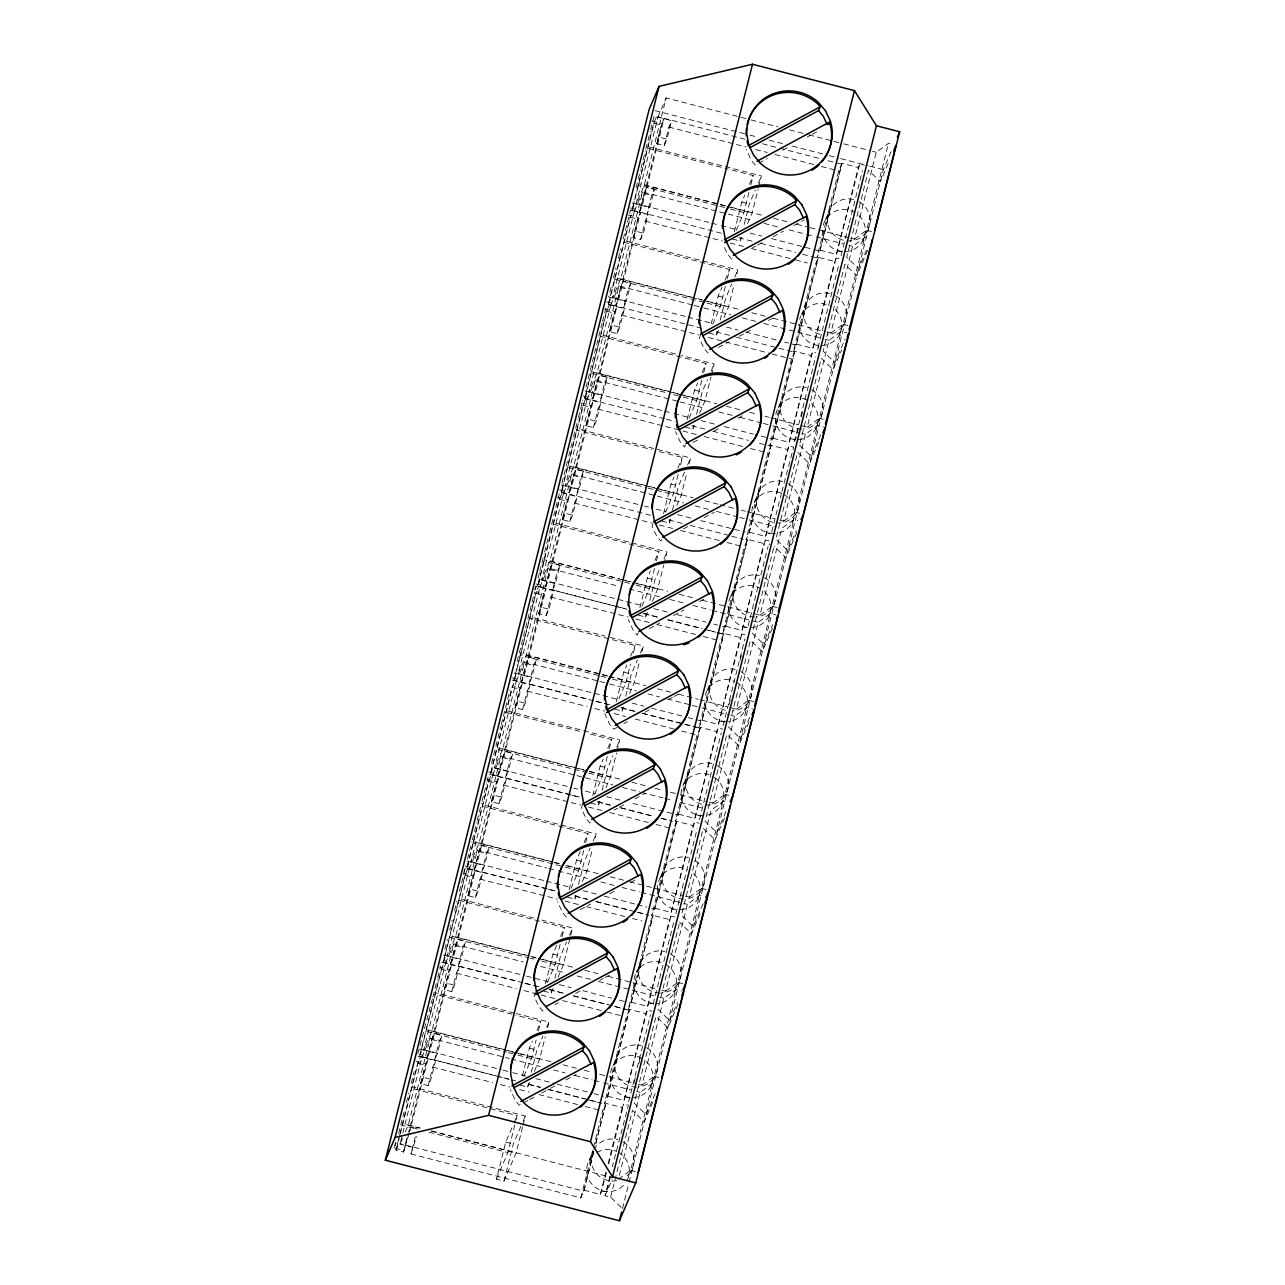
<?xml version="1.0" encoding="UTF-8"?>
<svg xmlns="http://www.w3.org/2000/svg" width="1285" height="1285" viewBox="0 0 1285 1285"><rect width="100%" height="100%" fill="white"/><g stroke="black" fill="none" stroke-linecap="round" stroke-linejoin="round"><path stroke-width="0.75" stroke-dasharray="5 3.75" d="M407.361 1137.546L404.116 1150.509L394.142 1147.939L395.603 1142.14M398.655 1133.434L403.988 1112.2M406.413 1102.546L408.839 1092.892M411.264 1083.239L414.172 1071.658M417.753 1053.925L432.435 998.895M432.916 996.951L437.286 979.588M437.767 977.66L440.675 966.079M444.899 949.278L447.325 939.624M449.75 929.971L452.159 920.317M454.585 910.68L457.01 901.026M459.436 891.372L465.25 868.21L482.774 872.74L478.132 891.244L475.386 897.605L467.836 895.661L472.478 877.141L475.225 870.78L453.412 957.646L450.666 964.007L443.116 962.063L464.929 875.197L467.676 868.837M467.531 859.135L471.9 841.755M472.382 839.828L476.735 822.464M477.233 820.521L481.586 803.157M482.068 801.23L486.437 783.85M486.919 781.923L488.862 774.196L506.386 778.726L501.728 797.246L498.998 803.607L491.432 801.647L496.09 783.143L498.821 776.783L477.008 863.648L474.277 870.009L466.728 868.05L488.541 781.184L491.272 774.823M491.625 763.194L500.829 726.523M501.311 724.595L510.033 689.852M517.164 661.47L534.608 591.983M535.106 590.04L536.07 586.185L553.594 590.714L548.936 609.218L546.205 615.579L538.656 613.636L543.298 595.132L546.045 588.771L524.232 675.621L521.485 681.982L513.936 680.038L535.749 593.172L538.479 586.811M539.314 573.255L537.869 579.037L555.377 583.567L560.035 565.063L552.486 563.119L549.739 569.48L545.097 587.984L537.532 586.024L559.344 499.174L562.091 492.798M539.796 571.327L544.165 553.947M544.647 552.02L549.016 534.64M549.498 532.713L559.682 492.171L577.19 496.717L572.548 515.221L569.801 521.582L562.252 519.622L566.91 501.118L569.64 494.757L547.828 581.623L545.097 587.984M561.947 483.112L568.259 458.006M568.741 456.079L573.094 438.715M573.592 436.772L577.945 419.408M578.427 417.48L582.796 400.101M586.04 387.171L602.039 323.467M602.52 321.539L605.91 308.031M611.098 287.374L608.672 297.028L626.197 301.557L630.839 283.037L623.289 281.094L620.559 287.454L615.9 305.958L618.647 299.598L640.46 212.732L637.713 219.093L633.071 237.613L640.621 239.556L643.367 233.195L648.009 214.691L630.485 210.162L623.225 239.106M613.523 277.721L615.949 268.067M618.374 258.413L620.8 248.76M636.155 187.578L640.524 170.198M641.006 168.271L645.375 150.891M645.857 148.964L650.21 131.6M650.708 129.656L654.097 116.148L671.621 120.678L666.963 139.198L664.233 145.558L656.683 143.599L661.325 125.095L664.056 118.734L642.259 205.6L639.512 211.961L644.154 193.441L646.901 187.08L654.451 189.04L649.808 207.544L647.062 213.904L651.704 195.4L654.451 189.04M409.449 1132.711L403.458 1152.019L395.908 1150.075L417.721 1063.209L420.452 1056.848M441.654 962.208L459.163 966.738L454.521 985.258L451.774 991.618L444.224 989.659L448.883 971.155L451.613 964.794L429.8 1051.66L427.07 1058.021L419.52 1056.061L441.317 969.195L444.064 962.834M512.458 680.199L529.982 684.728L525.34 703.232L522.593 709.593L515.044 707.633L519.686 689.129L522.433 682.769L500.62 769.635L497.873 775.995L490.324 774.036L512.137 687.186L514.883 680.825M650.579 515.269L561.143 492.026L582.956 405.161L585.703 398.8M664.538 418.765L584.755 398.013L606.568 311.147L609.299 304.786M701.658 328.253L608.351 304.015L630.164 217.149L632.911 210.788M721.399 233.244L631.963 210.001L653.776 123.135L656.507 116.774M396.567 1148.549L399.908 1135.201M400.39 1133.29L418.364 1061.699M467.371 866.54L473.603 841.739L552.277 862.09M490.982 772.526L512.795 685.66L520.345 687.62L498.532 774.486L488.557 771.899M514.594 678.528L536.391 591.662L543.957 593.606L522.144 680.472L512.169 677.902M538.19 584.514L560.003 497.648M561.802 490.501L583.615 403.651M585.398 396.503L607.211 309.637M609.01 302.489L630.823 215.623M632.605 208.491L654.418 121.625M441.976 967.685L420.163 1054.551L427.712 1056.495L449.525 969.645L439.566 967.059M465.588 873.671L443.775 960.538L451.324 962.497L473.137 875.631L463.162 873.061M473.571 841.804L489.183 779.674M563.665 492.781L541.676 580.033L549.948 560.838L571.761 473.988L683.636 502.917M587.261 398.784L565.288 486.019L573.56 466.84L595.357 379.974L678.303 401.418M610.873 304.77L588.899 392.021L597.156 372.827L618.968 285.961L692.262 304.93M634.469 210.772L612.495 298.008L620.767 278.829L642.58 191.963L752.528 220.394M405.369 1131.732L408.309 1124.889L430.122 1038.023L509.213 1058.471M522.899 982.8L445.638 962.818L423.664 1050.07L431.921 1030.875L453.733 944.009L523.172 961.967M546.51 888.802L469.234 868.821L447.26 956.056L455.533 936.877L477.329 850.011L546.784 867.969M570.106 794.789L492.846 774.807L470.872 862.058L479.128 842.864L500.941 755.998L612.816 784.942M593.718 700.791L516.441 680.809L494.468 768.044L502.74 748.85L524.553 662L597.846 680.954M613.459 605.781L540.053 586.795L518.08 674.031L526.336 654.852L548.149 567.986L617.587 585.944M745.011 139.246L658.081 116.758L636.107 204.01L644.363 184.815L666.176 97.949L749.123 119.409M403.458 1152.019L408.1 1133.515M418.043 1056.222L435.567 1060.751L430.909 1079.255L428.178 1085.616L420.629 1083.673L425.271 1065.169L428.017 1058.792L409.915 1130.848M427.07 1058.021L431.712 1039.517L434.459 1033.14L442.008 1035.1L437.35 1053.604L434.619 1059.964L515.671 1080.926M450.666 964.007L455.324 945.503L458.054 939.142L465.604 941.086L460.962 959.606L458.215 965.967L518.048 981.435M474.277 870.009L478.92 851.489L481.666 845.128L489.216 847.088L484.574 865.592L481.827 871.953L555.152 890.923M497.873 775.995L502.531 757.491L505.262 751.131L512.827 753.074L508.169 771.594L505.439 777.955L580.691 797.407M521.485 681.982L526.127 663.478L528.874 657.117L536.423 659.077L531.781 677.58L529.034 683.941L588.851 699.409M583.631 471.065L580.9 477.426L576.242 495.93L578.989 489.569L583.631 471.065L576.082 469.105L573.351 475.466L568.693 493.97L571.439 487.609L593.252 400.743L590.506 407.12L585.864 425.624L593.413 427.568L596.16 421.207L600.802 402.703L583.278 398.173M607.243 377.051L604.496 383.412L599.854 401.916L602.601 395.555L607.243 377.051L599.693 375.091L596.947 381.468L592.305 399.972L595.035 393.612L616.848 306.746L614.118 313.106L609.459 331.61L617.025 333.57L619.755 327.209L624.398 308.689L606.889 304.16M593.815 1151.633L584.129 1190.231L580.82 1197.893L411.007 1153.978L415.665 1135.474M428.178 1085.616L432.82 1067.112L435.567 1060.751M434.619 1059.964L439.261 1041.46L442.008 1035.1M451.774 991.618L456.432 973.114L459.163 966.738M458.215 965.967L462.873 947.463L465.604 941.086M475.386 897.605L480.028 879.101L482.774 872.74M481.827 871.953L486.469 853.449L489.216 847.088M498.998 803.607L503.64 785.087L506.386 778.726M505.439 777.955L510.081 759.435L512.827 753.074M522.593 709.593L527.252 691.089L529.982 684.728M529.034 683.941L533.693 665.437L536.423 659.077M546.205 615.579L550.847 597.075L553.594 590.714M618.246 606.905L552.646 589.943L557.288 571.423L560.035 565.063M569.801 521.582L574.459 503.077L577.19 496.717M593.413 427.568L598.055 409.064L600.802 402.703M617.025 333.57L621.667 315.066L624.398 308.689M630.839 283.037L628.108 289.414L623.466 307.918L626.197 301.557M640.621 239.556L645.263 221.052L648.009 214.691M664.233 145.558L668.875 127.038L671.621 120.678M411.007 1153.978L416.549 1136.518M522.577 1127.138L516.072 1153.047L503.993 1181.076L496.444 1179.132L505.744 1142.108L513.358 1124.439M522.385 1075.866L529.34 1048.094L532.392 1041.027M545.515 983.7L552.952 954.096L556.758 945.262M569.126 889.702L576.563 860.083L580.37 851.248M592.722 795.688L600.159 766.085L603.211 759.017M616.334 701.69L623.771 672.071L626.807 665.004M639.93 607.676L647.367 578.073L650.419 570.99M663.542 513.679L670.979 484.06L674.031 476.992M687.154 419.665L694.591 390.046L697.626 382.978M711.215 323.804L718.187 296.048L721.993 287.214M734.361 231.653L741.798 202.034L744.834 194.967M496.444 1179.132L507.864 1152.613L515.767 1121.146M516.233 1119.299L517.164 1115.605L411.425 1088.25L412.067 1086.773L525.356 1116.039L523.043 1125.291M523.862 1076.284L531.476 1058.615L536.118 1040.095M538.447 1030.843L540.76 1021.591L515.767 1015.134M547.458 982.27L555.072 964.601L560.18 944.234M562.043 936.845L564.372 927.577L458.633 900.239L459.275 898.745L534.126 918.084M571.07 888.272L578.684 870.587L583.792 850.236M585.655 842.832L587.968 833.58L482.244 806.241L482.887 804.747L596.176 834.013L594.778 839.571M594.682 794.259L602.279 776.59L607.403 756.222M609.251 748.818L611.58 739.566L588.514 733.606M619.033 698.478L625.891 682.576L630.533 664.072M633.328 652.973L635.192 645.568L529.452 618.213L530.095 616.736L604.946 636.059M641.89 606.247L649.503 588.578L654.611 568.211M656.474 560.806L658.787 551.554L553.064 524.216L553.707 522.722L666.995 551.988L664.2 563.103M665.485 512.233L673.099 494.564L678.207 474.213M680.536 464.945L682.399 457.556L659.333 451.581M689.097 418.235L696.711 400.551L701.819 380.199M703.682 372.795L705.995 363.543L600.272 336.204L600.914 334.71L679.604 355.029M712.693 324.222L720.307 306.553L725.431 286.186M727.278 278.797L729.607 269.529L623.884 242.19L624.526 240.697L737.815 269.978L736.417 275.52M736.305 230.224L743.919 212.539L749.026 192.188M750.89 184.783L753.219 175.531L730.137 169.556M503.993 1181.076L513.293 1144.068L522.352 1123.042M520.056 1085.118L527.605 1087.078L528.537 1083.367M531.315 1072.268L536.905 1050.054L542.929 1036.047M543.651 991.104L551.217 993.064L552.132 989.354M554.927 978.254L560.501 956.04L566.54 942.034M567.263 897.107L574.813 899.05L575.744 895.356M578.539 884.257L584.113 862.042L590.152 848.036M590.875 803.093L598.424 805.053L599.356 801.342M602.135 790.243L607.709 768.028L612.993 755.773M614.471 709.095L622.02 711.039L622.952 707.344M625.747 696.229L631.321 674.031L637.36 660.008M638.083 615.081L645.632 617.041L646.564 613.33M649.808 600.384L654.932 580.017L660.201 567.761M661.679 521.067L669.244 523.027L670.16 519.333M672.489 510.081L678.528 486.019L684.568 471.997M685.29 427.07L692.84 429.013L693.772 425.319M696.566 414.22L702.14 392.005L707.409 379.75M708.902 333.056L716.452 335.016L717.383 331.305M720.162 320.206L725.736 297.992L731.775 283.985M732.498 239.058L740.048 241.002L740.979 237.307M744.24 224.345L749.348 203.994L755.387 189.987M534.399 1071.304L539.668 1059.049L545.258 1036.834M547.571 1027.582L548.968 1022.025L516.297 1013.576M557.995 977.307L563.28 965.035L570.251 937.279M570.717 935.432L572.58 928.027L541.82 920.076M582.362 881.542L586.892 871.037L592.465 848.823M605.958 787.528L610.487 777.023L616.527 752.962M616.993 751.115L619.788 740.015L506.499 710.734L505.856 712.227L580.82 731.615M629.57 693.531L634.099 683.026L639.673 660.811M642.002 651.559L643.383 646.002L606.857 636.557M652.427 601.268L657.695 589.012L663.735 564.95M676.777 505.519L681.307 494.998L686.881 472.8M689.21 463.548L690.607 457.99L577.302 428.724L576.66 430.202L651.64 449.589M699.634 413.256L704.903 401L710.958 376.939M711.424 375.091L714.203 363.976L681.532 355.527M723.985 317.491L728.515 306.986L734.088 284.788M747.597 223.494L752.127 212.989L758.166 188.927M758.632 187.08L761.411 175.965L648.122 146.699L647.479 148.193L728.226 169.074M580.82 1197.893L592.947 1149.641M593.429 1147.714L602.633 1111.027L605.926 1103.381L622.213 1107.59L623.739 1104.024L628.413 1105.245L612.303 1166.78M614.519 1006.38L628.028 1009.881L649.841 923.015L653.149 915.354L669.421 919.562L670.963 916.012L675.621 917.233M700.357 727.342L697.048 735.004L675.251 821.87L678.544 814.208L700.357 727.342L716.628 731.55L718.17 728.001L722.829 729.205M685.339 724.371L698.847 727.856L720.66 640.99L723.953 633.344L740.24 637.553L741.766 634.003L744.882 634.806M708.951 630.357L722.459 633.858L744.272 546.992L747.565 539.331L763.852 543.539L765.378 539.989L770.052 541.194L769.072 545.065M771.177 445.317L767.868 452.979L746.055 539.845L749.364 532.183L771.177 445.317L787.448 449.541L788.974 445.975L793.648 447.196L781.906 491.368M794.773 351.319L791.48 358.981L769.667 445.831L772.96 438.185L794.773 351.319L811.06 355.527L812.586 351.978L815.702 352.781M778.919 348.235L793.279 351.833L815.075 264.967L818.384 257.305L834.656 261.514L836.198 257.964L839.298 258.767M841.98 163.307L838.687 170.953L816.875 257.819L820.167 250.173L841.98 163.307L858.268 167.516L859.793 163.966L864.468 165.171M593.429 1152.549L583.727 1191.147L400.213 1143.698M595.838 1142.895L605.54 1104.297L586.217 1099.301M607.339 1097.149L629.136 1010.283M630.935 1003.135L652.748 916.269M676.36 822.271L654.547 909.137L648.748 907.628M699.956 728.258L678.143 815.124L629.859 802.643M747.163 540.246L725.35 627.112L719.568 625.618M748.962 533.098L770.775 446.248L756.158 442.345M794.387 352.235L772.574 439.101L755.178 434.603M595.758 1143.907L605.926 1103.381M629.538 1009.367L626.245 1017.029L604.432 1103.879L607.725 1096.234L629.538 1009.367L645.825 1013.576L647.351 1010.026L652.025 1011.231M628.028 1009.881L631.337 1002.22L653.149 915.354M676.745 821.356L673.452 829.018L651.64 915.868L654.932 908.222L676.745 821.356L693.033 825.564L694.559 822.014L699.233 823.219M698.847 727.856L702.14 720.194L723.953 633.344M722.459 633.858L725.752 626.197L747.565 539.331M793.279 351.833L796.572 344.171L818.384 257.305M584.129 1190.231L600.4 1194.44L606.215 1171.278M608.158 1163.567L622.213 1107.59M607.725 1096.234L624.012 1100.442L645.825 1013.576M631.337 1002.22L647.608 1006.428L669.421 919.562M654.932 908.222L671.22 912.43L693.033 825.564M678.544 814.208L694.832 818.416L716.628 731.55M702.14 720.194L718.427 724.419L740.24 637.553M725.752 626.197L742.039 630.405L763.852 543.539M749.364 532.183L765.635 536.391L787.448 449.541M772.96 438.185L789.247 442.393L811.06 355.527M796.572 344.171L812.843 348.38L834.656 261.514M820.167 250.173L836.455 254.382L858.268 167.516M600.4 1194.44L606.777 1171.599M608.721 1163.873L623.739 1104.024M624.012 1100.442L647.351 1010.026M647.608 1006.428L670.963 916.012M671.22 912.43L694.559 822.014M694.832 818.416L718.17 728.001M718.427 724.419L741.766 634.003M742.039 630.405L765.378 539.989M765.635 536.391L788.974 445.975M789.247 442.393L812.586 351.978M812.843 348.38L836.198 257.964M836.455 254.382L859.793 163.966M621.153 1207.386L610.632 1197.186L605.042 1195.741L609.877 1176.434M628.638 1101.727L650.451 1014.861M653.214 1003.858L674.063 920.863M675.846 913.715L697.177 828.777M699.458 819.718L721.27 732.852M723.07 725.704L744.882 638.838M748.127 625.907L767.996 546.767M771.723 531.894L781.425 493.295M794.371 441.751L815.686 356.812M817.967 347.737L838.334 266.67M841.097 255.667L848.839 224.779M849.337 222.851L862.412 170.728M610.487 1176.658L606.6 1192.111L601.926 1190.89M634.083 1082.661L636.027 1074.935M638.934 1063.354L640.878 1055.628M728.997 704.694L730.924 696.968M740.144 660.297L742.071 652.571M798.354 428.467L795.447 440.048L790.773 438.844M801.262 416.886L803.205 409.16M610.632 1197.186L632.445 1110.32L644.283 1121.805L653.679 1099.992M679.171 924.236L657.84 1009.175L669.678 1020.643L677.516 1002.477M773.586 548.213L752.255 633.136L764.109 644.62L772.719 624.622M799.961 443.197L821.276 358.258L833.13 369.743L841.739 349.745M619.338 1175.341L640.187 1092.346L652.394 1083.496L656.169 1084.476M638.243 1084.235L641.97 1085.199L663.783 998.333L675.99 989.482L681.66 990.944M661.855 990.237L665.582 991.201L687.395 904.335L699.602 895.484L703.377 896.448M685.451 896.223L689.178 897.187L710.99 810.321L723.198 801.471L726.973 802.45M709.063 802.226L712.789 803.189L734.602 716.323L746.81 707.457L752.48 708.934M730.812 707.73L736.401 709.175L758.214 622.309L770.406 613.459L776.076 614.921M754.407 613.716L759.997 615.162L781.81 528.312L794.018 519.445L797.792 520.425M779.883 520.2L783.609 521.164L805.422 434.298L817.629 425.447L823.283 426.909M801.615 425.704L807.205 427.15L829.018 340.284L841.225 331.434L846.895 332.895M827.09 332.189L830.817 333.152L852.63 246.286L864.837 237.436L868.612 238.4M850.702 238.175L854.429 239.138L876.225 152.272L888.433 143.422L892.208 144.402M618.374 1179.212L630.582 1170.362L652.394 1083.496M641.97 1085.199L654.177 1076.348L675.99 989.482M665.582 991.201L677.789 982.334L699.602 895.484M689.178 897.187L701.385 888.337L723.198 801.471M712.789 803.189L724.997 794.323L746.81 707.457M736.401 709.175L748.609 700.325L770.406 613.459M759.997 615.162L772.205 606.311L794.018 519.445M783.609 521.164L795.817 512.313L817.629 425.447M807.205 427.15L819.412 418.3L841.225 331.434M830.817 333.152L843.024 324.286L864.837 237.436M854.429 239.138L866.636 230.288L888.433 143.422M622.47 1208.671L628.622 1184.192M629.088 1182.296L883.373 169.652L891.131 151.614M657.92 117.144L666.176 97.949M656.683 143.599L659.414 137.238L666.963 139.198M631.963 210.001L634.694 203.64M634.308 211.142L642.58 191.963M633.071 237.613L635.818 231.252L643.367 233.195M608.351 304.015L611.098 297.638M610.712 305.155L618.968 285.961M609.459 331.61L612.206 325.25L619.755 327.209M584.755 398.013L587.486 391.652M587.1 399.153L595.357 379.974M585.864 425.624L588.594 419.263L596.16 421.207M561.143 492.026L563.89 485.666M563.489 493.167L571.761 473.988M562.252 519.622L564.998 513.261L572.548 515.221M534.672 589.413L536.07 586.185M537.532 586.024L540.278 579.663M539.893 587.181L548.149 567.986M538.656 613.636L541.387 607.275L548.936 609.218M552.646 589.943L555.377 583.567M513.936 680.038L516.666 673.677M516.281 681.178L524.553 662M515.044 707.633L517.791 701.273L525.34 703.232M490.324 774.036L493.071 767.675L508.169 771.594M492.685 775.192L500.941 755.998M749.412 184.365L753.219 175.531M473.603 841.739L472.944 843.249L563.296 866.62M491.432 801.647L494.179 795.286L501.728 797.246M758.391 182.968L761.411 175.965M463.869 871.439L465.25 868.21M466.728 868.05L469.459 861.689M469.073 869.19L477.329 850.011M740.048 241.002L741.557 237.5M700.823 333.811L699.329 338.373L704.068 348.396L708.067 353.118M725.045 280.146L729.607 269.529M467.836 895.661L470.567 889.3L478.132 891.244M734.795 276.982L737.815 269.978M443.116 962.063L445.863 955.703M445.461 963.204L453.733 944.009M716.452 335.016L718.717 329.763M702.188 372.377L705.995 363.543M444.224 989.659L446.971 983.298L454.521 985.258M711.183 370.98L714.203 363.976M419.52 1056.061L422.251 1049.7M685.548 444.594L684.455 447.116L680.472 442.393L675.573 431.615M421.865 1057.202L430.122 1038.023M692.84 429.013L694.35 425.512M653.069 523.091L652.121 526.384L656.86 536.407L660.859 541.13L662.482 537.339M677.821 468.158L682.399 457.556M420.629 1083.673L423.359 1077.312L430.909 1079.255M687.587 464.993L690.607 457.99M394.142 1147.939L396.23 1143.088L413.754 1147.617M395.908 1150.075L398.655 1143.714M402.43 1138.558L400.053 1144.068L422.026 1056.832L495.432 1075.818M669.244 523.027L670.738 519.525M654.981 560.389L658.787 551.554M663.976 559.007L666.995 551.988M638.34 632.605L637.248 635.127L633.264 630.421L628.365 619.627M645.632 617.041L647.897 611.788M630.614 656.169L635.192 645.568M825.323 220.056L829.885 209.455M640.38 653.005L643.383 646.002M622.02 711.039L623.53 707.537M582.796 803.848L581.302 808.41L586.04 818.433L590.04 823.155L591.132 820.617M607.773 748.4L611.58 739.566M806.289 303.469L801.728 314.07A21.459 20.978 23.3 0 1 830.769 306.248M616.768 747.019L619.788 740.015M598.424 805.053L599.934 801.551M584.177 842.414L587.968 833.58M778.116 408.084L782.677 397.467M593.156 841.016L596.176 834.013M888.16 163.548L880.337 181.731L868.499 170.246L846.687 257.112L858.525 268.597L867.134 248.599M574.813 899.05L576.322 895.549M535.572 991.859L534.094 996.421L538.833 1006.444L542.832 1011.166L543.924 1008.645M560.565 936.428L564.372 927.577M862.797 240.97L867.359 230.368M817.485 349.681L819.043 346.034L814.385 344.83M754.504 502.082L759.082 491.48M569.56 935.03L572.58 928.027M867.696 250.286L856.726 275.745L844.887 264.26L823.075 351.126L834.913 362.595L845.096 338.967M551.217 993.064L553.466 987.812M536.953 1030.425L540.76 1021.591M839.201 334.983L843.763 324.382M730.908 596.095L735.47 585.494M546.703 1027.277L548.968 1022.025M527.605 1087.078L529.87 1081.809M514.112 1122.672L517.164 1115.605M815.589 428.997L820.151 418.38M707.296 690.093L711.858 679.492M523.107 1121.291L525.356 1116.039M820.713 434.796L811.317 456.609L799.463 445.124M818.914 441.944L809.518 463.757L797.68 452.272L775.867 539.138L787.705 550.623L796.314 530.625M791.978 522.995L796.555 512.394M683.7 784.107L688.262 773.506M796.877 532.311L785.906 557.754L774.068 546.286M768.382 617.009L772.944 606.408M660.088 878.105L664.65 867.504M772.478 628.14L762.31 651.768L750.472 640.283L728.659 727.149L740.497 738.634L749.894 716.821M744.77 711.007L749.348 700.405M641.054 961.517L636.477 972.119A21.459 20.978 23.3 0 1 663.863 963.461M748.882 722.138L738.698 745.766L726.86 734.297L705.047 821.163L716.885 832.632L726.282 810.819M721.174 805.02L725.736 794.419M612.881 1066.132L617.442 1055.515M724.499 817.967L715.102 839.78L703.248 828.295L681.452 915.161L693.29 926.646L703.457 903.018M697.562 899.018L702.124 888.417M589.269 1160.13L593.076 1151.296M700.1 913.796L691.491 933.793L679.653 922.309M673.95 993.032L678.528 982.431M678.062 1004.163L667.895 1027.791L656.041 1016.307L634.228 1103.172L646.082 1114.657L655.478 1092.844M650.355 1087.046L654.916 1076.428M605.042 1195.741L612.013 1179.55M626.743 1181.043L631.321 1170.442M758.728 163.227L767.37 158.569M782.918 150.152L788.107 147.357M807.109 137.077L810.562 135.214M812.297 134.282L817.485 131.472M752.4 247.893L755.869 246.029M757.588 245.098L762.776 242.303M773.136 236.697L783.513 231.091M793.873 225.485L804.249 219.88M718.427 347.512L728.804 341.906M739.164 336.301L744.352 333.506M746.087 332.574L752.994 328.832M768.542 320.431L773.731 317.62M693.097 442.458L698.285 439.647M713.834 431.246L719.022 428.435M738.024 418.171L744.931 414.429M683.315 528.986L690.222 525.244M704.051 517.775L714.412 512.169M649.343 628.59L659.719 623M673.533 615.515L683.909 609.925M699.458 601.509L704.63 598.714M617.105 727.278L613.652 729.141L609.652 724.419L604.769 713.625M624.012 723.535L627.465 721.672M644.749 712.324L649.937 709.529M668.939 699.249L672.392 697.386M674.127 696.454L679.299 693.659M614.23 810.08L617.683 808.201M619.418 807.269L624.59 804.474M634.967 798.868L645.327 793.263M580.258 909.684L590.618 904.078M609.636 893.814L614.808 891.003M630.373 882.602L635.545 879.791M554.927 1004.629L558.381 1002.75M575.664 993.417L580.836 990.623M599.854 980.343L603.308 978.479M605.026 977.548L610.214 974.737M527.862 1100.506L519.22 1105.164L515.237 1100.442L510.338 1089.664M529.597 1099.558L534.769 1096.764M541.692 1093.021L548.599 1089.294M550.333 1088.363L555.505 1085.552M565.882 1079.946L576.242 1074.356M751.05 119.907L778.051 126.894M789.633 129.881L806.996 134.363M808.924 134.861L832.07 140.852M833.997 141.35L841.707 143.342M843.635 143.84L870.636 150.827M872.499 151.309L876.225 152.272M655.061 110.606L747.934 134.62M749.862 135.118L755.676 136.628M769.217 140.129L782.758 143.631M792.427 146.121L827.251 155.132M829.194 155.63L838.864 158.135M840.808 158.633L867.889 165.637M869.833 166.15L883.373 169.652M762.39 143.743L777.843 147.727M779.77 148.241L820.344 158.73M828.07 160.721L841.595 164.223L819.782 251.089L813.983 249.579M652.009 120.999L661.984 123.569L640.171 210.435L630.196 207.865M653.776 123.135L661.325 125.095M668.875 127.038L734.49 144.016M736.417 144.514L746.055 147.004M755.708 149.51L767.29 152.497M775.016 154.489L813.598 164.48M821.324 166.472L838.687 170.953M866.636 230.288L872.29 231.75M741.798 202.034L749.348 203.994M644.363 184.815L729.237 206.773M731.165 207.27L762.037 215.254M773.602 218.241L789.038 222.225M796.748 224.232L808.329 227.22M810.257 227.718L848.839 237.693M725.206 206.018L638.838 183.691L638.195 185.201L728.531 208.572M727.133 206.516L752.127 212.989M730.458 209.069L743.919 212.539M764.093 223.381L779.529 227.381M789.167 229.87L804.603 233.87M806.53 234.368L814.24 236.36M816.168 236.858L843.185 243.845M848.903 245.323L852.63 246.286M644.154 193.441L651.704 195.4M837.981 250.832L841.097 251.635M636.268 203.624L709.673 222.61M711.601 223.108L719.327 225.1M721.254 225.598L736.723 229.597M750.231 233.099L761.828 236.103M771.482 238.592L812.056 249.081M632.284 203.014L649.808 207.544M738.779 237.741L752.303 241.243M760.913 243.347L795.656 252.342M802.531 254.237L817.983 258.221L796.17 345.087L790.371 343.593M628.397 215.013L638.372 217.583L616.559 304.449L606.584 301.863M630.164 217.149L637.713 219.093M645.263 221.052L722.459 241.018M730.169 243.01L743.678 246.495M751.404 248.503L793.857 259.474M795.784 259.972L807.365 262.975M843.024 324.286L848.694 325.764M718.187 296.048L725.736 297.992M620.767 278.829L695.988 298.281M697.916 298.779L705.642 300.77M707.569 301.268L740.353 309.749M751.934 312.737L765.426 316.238M773.152 318.23L825.227 331.707M690.061 297.044L615.242 277.688L614.583 279.214L704.935 302.569M691.989 297.542L701.61 300.031M703.521 300.529L728.515 306.986M706.862 303.067L720.307 306.553M694.189 305.428L701.915 307.42M703.843 307.918L730.844 314.905M742.425 317.893L755.917 321.379M763.643 323.386L823.428 338.838M825.291 339.32L829.018 340.284M620.559 287.454L628.108 289.414M612.656 297.638L686.062 316.608M688.005 317.106L713.111 323.611M726.635 327.113L738.216 330.1M745.942 332.108L776.863 340.091M784.589 342.099L788.444 343.095M716.082 331.867L735.373 336.863M736.433 337.248L776.991 347.737M604.801 309.01L614.76 311.596L592.947 398.446L582.988 395.876M606.568 311.147L614.118 313.106M621.667 315.066L698.847 335.016M708.501 337.521L723.937 341.505M725.864 342.003L770.245 353.487M772.173 353.985L791.48 358.981M819.412 418.3L823.187 419.279M694.591 390.046L702.14 392.005M597.156 372.827L678.175 393.788M680.102 394.286L716.757 403.763M726.394 406.253L741.83 410.236M749.54 412.244L757.25 414.236M764.977 416.228L768.832 417.223M770.759 417.721L797.76 424.709M681.837 395.025L591.63 371.702L590.971 373.212L665.951 392.6M683.765 395.523L704.903 401M673.645 394.591L681.323 396.583M683.251 397.081L696.711 400.551M680.231 401.916L705.304 408.405M718.813 411.907L732.322 415.392M740.032 417.384L761.25 422.877M763.178 423.375L770.888 425.367M772.815 425.865L799.832 432.852M801.695 433.334L805.422 434.298M596.947 381.468L604.496 383.412M589.06 391.636L662.466 410.622M664.393 411.12L672.119 413.111M674.047 413.625L689.499 417.609M701.096 420.613L714.621 424.114M724.274 426.604L753.251 434.105M585.077 391.025L602.601 395.555M666.465 419.263L675.107 421.384M691.571 425.753L705.979 429.367M712.822 431.246L748.432 440.353M581.189 403.024L591.164 405.594L569.351 492.46L559.377 489.89M582.956 405.161L590.506 407.12M598.055 409.064L663.67 426.026M665.598 426.54L681.034 430.523M682.961 431.021L696.47 434.523M704.196 436.514L742.778 446.489M750.504 448.497L767.868 452.979M795.817 512.313L799.591 513.277M670.979 484.06L678.528 486.019M573.56 466.84L654.563 487.786M656.49 488.284L693.145 497.761M704.71 500.764L718.219 504.25M720.146 504.748L733.655 508.234M741.365 510.241L745.22 511.237M747.147 511.735L774.164 518.722M658.241 489.039L568.018 465.7L567.376 467.226L646.194 487.609M660.153 489.537L681.307 494.998M648.106 488.107L673.099 494.564M695.201 505.904L708.71 509.406M716.42 511.398L737.638 516.875M739.566 517.373L747.292 519.381M749.219 519.879L776.22 526.866M573.351 475.466L580.9 477.426M767.177 532.841L770.277 533.644M565.448 485.65L642.725 505.631M644.652 506.129L648.507 507.125M656.25 509.117L665.903 511.623M677.484 514.626L692.936 518.61M700.678 520.618L745.107 532.102M561.465 485.039L578.989 489.569M668.875 519.879L683.427 523.766M690.093 525.372L730.619 535.845M731.711 536.247L743.308 539.25M557.594 497.022L567.552 499.608L545.74 586.474L535.781 583.888M559.344 499.174L566.91 501.118M574.459 503.077L651.64 523.027M659.366 525.035L672.874 528.52M680.584 530.512L719.182 540.503M726.892 542.495L740.401 545.996M772.205 606.311L777.875 607.773M647.367 578.073L654.932 580.017M549.948 560.838L619.386 578.796M621.314 579.294L630.967 581.8M632.895 582.298L667.606 591.277M679.187 594.264L694.607 598.264M702.333 600.256L752.48 613.218M623.096 580.065L544.422 559.714L543.764 561.224L634.115 584.595M625.024 580.563L634.629 583.053M636.557 583.535L657.695 589.012M636.043 585.093L649.503 588.578M629.168 588.932L660.024 596.915M669.678 599.42L685.098 603.404M692.824 605.396L710.187 609.893M712.115 610.391L748.753 619.868M752.608 620.864L758.214 622.309M549.739 569.48L557.288 571.423M743.565 626.855L746.681 627.658M541.852 579.647L642.291 605.637M653.888 608.624L667.413 612.126M677.066 614.615L706.043 622.117M713.769 624.108L717.624 625.12M620.189 607.403L625.972 608.897M643.335 613.395L658.771 617.378M668.425 619.884L701.225 628.365M615.386 606.279L626.984 609.283M644.363 613.78L657.888 617.266M667.541 619.772L702.317 628.767M704.244 629.264L715.841 632.252M717.769 632.75L723.567 634.26L701.755 721.11L688.23 717.624M535.749 593.172L543.298 595.132M550.847 597.075L628.044 617.041M635.754 619.033L649.262 622.534M656.988 624.526L695.571 634.501M703.297 636.509L716.805 639.994M748.609 700.325L754.263 701.787M623.771 672.071L631.321 674.031M526.336 654.852L607.355 675.798M609.283 676.296L645.937 685.772M657.502 688.776L671.011 692.262M678.721 694.253L698.012 699.249M699.939 699.747L726.941 706.734M607.179 676.055L520.811 653.728L520.168 655.238L598.971 675.621M609.106 676.553L634.099 683.026M600.898 676.119L610.52 678.609M612.431 679.106L625.891 682.576M599.774 681.452L607.484 683.443M609.427 683.941L636.428 690.928M647.993 693.916L659.574 696.92M667.284 698.911L690.43 704.903M692.358 705.401L700.084 707.392M702.012 707.89L729.013 714.878M730.876 715.36L734.602 716.323M526.127 663.478L533.693 665.437M719.953 720.853L724.628 722.074M518.24 673.661L618.695 699.634M632.204 703.136L643.801 706.124M651.527 708.131L686.302 717.126M514.257 673.051L531.781 677.58M596.577 701.417L610.086 704.903M621.667 707.89L635.175 711.392M642.885 713.384L683.411 723.873M595.646 701.289L607.243 704.276M620.767 707.778L640.075 712.773M642.002 713.271L682.576 723.76M684.503 724.258L696.101 727.262M512.137 687.186L519.686 689.129M527.252 691.089L587.068 706.557M594.778 708.549L604.432 711.055M614.085 713.544L625.65 716.532M635.304 719.038L673.902 729.013M681.612 731.004L697.048 735.004M724.997 794.323L728.772 795.303M600.159 766.085L607.709 768.028M502.74 748.85L587.614 770.807M589.542 771.305L622.326 779.786M631.979 782.276L647.399 786.275M655.125 788.267L662.835 790.259M670.545 792.251L678.271 794.259M680.199 794.756L707.2 801.744M587.422 771.064L497.215 747.725L496.556 749.235L586.908 772.606M589.349 771.562L610.487 777.023M588.835 773.104L602.279 776.59M622.47 787.432L639.818 791.913M641.745 792.411L662.964 797.905M664.891 798.403L672.617 800.394M680.327 802.402L701.546 807.879M502.531 757.491L510.081 759.435M696.358 814.867L701.032 816.071M494.629 767.659L571.905 787.641M573.833 788.155L577.704 789.151M585.43 791.142L595.083 793.648M606.681 796.636L620.189 800.137M598.055 801.904L609.636 804.892M621.217 807.896L654.017 816.377M661.743 818.368L667.525 819.862M572.05 795.286L579.776 797.294M597.156 801.792L610.68 805.277M620.334 807.783L653.182 816.28M660.908 818.272L672.489 821.276M486.774 779.047L496.733 781.633L474.936 868.483L464.961 865.913M488.541 781.184L496.09 783.143M503.64 785.087L569.255 802.065M571.183 802.563L580.82 805.053M588.546 807.044L602.055 810.546M609.765 812.538L648.363 822.529M656.089 824.52L669.597 828.006M701.385 888.337L707.055 889.798M576.563 860.083L584.113 862.042M479.128 842.864L552.422 861.817M554.365 862.315L560.148 863.809M567.858 865.817L598.73 873.8M610.295 876.788L627.658 881.269M629.586 881.767L683.588 895.741M554.204 862.572L563.81 865.062M565.737 865.56L586.892 871.037M565.223 867.118L578.684 870.587M548.711 868.467L556.421 870.459M558.349 870.957L587.277 878.442M600.786 881.928L614.294 885.429M622.004 887.421L639.368 891.918M641.295 892.416L679.877 902.391M683.668 903.371L687.395 904.335M478.92 851.489L486.469 853.449M672.746 908.88L675.862 909.684M471.033 861.673L544.438 880.659M546.366 881.157L571.472 887.646M583.069 890.65L596.593 894.151M604.319 896.143L635.224 904.142M637.151 904.64L646.821 907.13M467.049 861.062L484.574 865.592M574.459 895.918L587.968 899.404M595.678 901.395L630.421 910.39M638.131 912.382L647.785 914.872M548.438 889.3L556.164 891.292M575.487 896.288L587.068 899.291M596.722 901.781L635.368 911.772M637.296 912.286L648.893 915.273M464.929 875.197L472.478 877.141M480.028 879.101L557.224 899.066M564.934 901.058L578.443 904.56M586.169 906.551L624.767 916.526M632.477 918.518L642.131 921.024M677.789 982.334L683.443 983.812M552.952 954.096L560.501 956.04M455.533 936.877L528.826 955.831M530.753 956.329L540.391 958.819M542.334 959.317L575.118 967.798M584.755 970.287L600.191 974.287M607.901 976.279L631.063 982.27M632.991 982.768L656.137 988.759M524.826 955.092L449.991 935.737L449.348 937.263L528.167 957.646M532.52 957.084L536.359 958.08M538.287 958.578L563.28 965.035M530.079 958.144L533.934 959.124M541.611 961.116L555.072 964.601M540.535 966.465L565.609 972.954M577.174 975.941L590.682 979.427M598.392 981.435L658.193 996.887M660.056 997.369L663.783 998.333M455.324 945.503L462.873 947.463M649.15 1002.878L653.808 1004.083M447.421 955.687L524.698 975.668M526.625 976.166L547.876 981.66M559.457 984.647L571.054 987.651M582.651 990.655L611.628 998.14M619.354 1000.148L627.08 1002.139M443.437 955.076L460.962 959.606M525.758 983.427L539.266 986.928M548.92 989.418L564.356 993.417M574.01 995.907L612.592 1005.882M524.826 983.298L536.423 986.302M549.948 989.803L563.472 993.305M573.126 995.795L607.901 1004.79M615.627 1006.781L625.281 1009.287M441.317 969.195L448.883 971.155M456.432 973.114L516.249 988.583M523.975 990.574L539.411 994.574M541.338 995.072L554.847 998.557M562.557 1000.549L605.01 1011.536M606.938 1012.034L622.374 1016.033M514.369 1013.078L435.679 992.759L435.037 994.253L513.855 1014.636M654.177 1076.348L659.847 1077.81M529.34 1048.094L536.905 1050.054M431.921 1030.875L518.722 1053.331M520.65 1053.829L551.506 1061.812M563.087 1064.799L576.596 1068.285M584.306 1070.293L592.016 1072.284M599.742 1074.276L607.452 1076.268M609.379 1076.766L636.38 1083.753M516.602 1053.074L426.395 1029.751L425.737 1031.261L506.483 1052.142M518.53 1053.572L539.668 1059.049M508.394 1052.64L516.088 1054.632M518.016 1055.13L531.476 1058.615M511.141 1058.968L540.069 1066.454M553.578 1069.955L565.143 1072.943M574.797 1075.433L592.16 1079.93M594.088 1080.428L601.798 1082.42M603.725 1082.918L630.726 1089.905M636.461 1091.383L640.187 1092.346M431.712 1039.517L439.261 1041.46M625.538 1096.892L630.212 1098.097M423.825 1049.684L501.086 1069.666M503.013 1070.164L510.755 1072.172M512.683 1072.67L526.207 1076.171M535.861 1078.661L555.184 1083.657M557.112 1084.155L591.871 1093.149M593.815 1093.647L603.468 1096.153M419.842 1049.074L437.35 1053.604M529.179 1084.428L540.744 1087.415M548.47 1089.407L588.996 1099.896M590.923 1100.394L600.577 1102.883M497.359 1076.316L508.956 1079.304M528.264 1084.299L539.861 1087.303M547.587 1089.311L584.289 1098.787M415.954 1061.073L425.929 1063.643L408.758 1132.005L410.847 1127.154L418.396 1129.113M417.721 1063.209L425.271 1065.169M432.82 1067.112L492.637 1082.58M500.363 1084.588L510.016 1087.078M519.654 1089.568L529.308 1092.073M538.961 1094.563L577.543 1104.538M585.269 1106.546L602.633 1111.027M630.582 1170.362L636.236 1171.824M505.744 1142.108L513.293 1144.068M408.309 1124.889L419.89 1127.877M431.455 1130.864L612.784 1177.767M419.954 1128.198L402.783 1123.749L402.141 1125.274L417.513 1129.242M431.487 1131.186L516.072 1153.047M429.045 1132.23L507.864 1152.613M755.275 165.106L751.275 160.384L746.392 149.59M731.679 259.104L727.679 254.382L722.925 244.375M566.428 917.153L562.445 912.43L557.545 901.636M622.888 1141.706A21.459 20.978 23.3 0 1 625.201 1177.188M616.72 1180.706A21.459 20.978 23.3 0 1 593.011 1151.151M593.847 1149.529A21.459 20.978 23.3 0 1 617.683 1139.634M858.942 201.649A21.459 20.978 23.3 0 1 861.255 237.115A21.459 20.978 23.3 0 1 827.652 223.654A21.459 20.978 23.3 0 1 853.738 199.56M835.33 295.646A21.459 20.978 23.3 0 1 827.315 334.887M819.91 334.277A21.459 20.978 23.3 0 1 804.249 308.545A21.459 20.978 23.3 0 1 830.142 293.558M811.735 389.66A21.459 20.978 23.3 0 1 803.719 428.901M801.856 428.981A21.459 20.978 23.3 0 1 780.156 405.257A21.459 20.978 23.3 0 1 806.53 387.572M788.123 483.658A21.459 20.978 23.3 0 1 790.436 519.14A21.459 20.978 23.3 0 1 756.833 505.68A21.459 20.978 23.3 0 1 782.918 481.586M764.527 577.672A21.459 20.978 23.3 0 1 756.496 616.912M754.648 616.993A21.459 20.978 23.3 0 1 732.948 593.268A21.459 20.978 23.3 0 1 759.323 575.584M740.915 671.669A21.459 20.978 23.3 0 1 732.9 710.926M725.495 710.316A21.459 20.978 23.3 0 1 709.834 684.584A21.459 20.978 23.3 0 1 735.711 669.597M717.303 765.683A21.459 20.978 23.3 0 1 719.616 801.165A21.459 20.978 23.3 0 1 686.013 787.689A21.459 20.978 23.3 0 1 712.115 763.595M695.297 860.661A21.459 20.978 23.3 0 1 685.692 898.938M683.829 899.018A21.459 20.978 23.3 0 1 662.128 875.294A21.459 20.978 23.3 0 1 688.503 857.609M670.095 953.695A21.459 20.978 23.3 0 1 662.08 992.936M660.233 993.032A21.459 20.978 23.3 0 1 638.533 969.308A21.459 20.978 23.3 0 1 664.907 951.607M646.5 1047.709A21.459 20.978 23.3 0 1 638.484 1086.949M636.621 1087.03A21.459 20.978 23.3 0 1 614.921 1063.305A21.459 20.978 23.3 0 1 641.295 1045.621M736.353 682.287A21.459 20.978 23.3 0 1 728.338 721.527M726.475 721.608A21.459 20.978 23.3 0 1 704.646 700.63M705.272 695.185A21.459 20.978 23.3 0 1 734.683 681.436M764.447 591.598A21.459 20.978 23.3 0 1 758.23 625.972A21.459 20.978 23.3 0 1 728.258 606.632M728.868 601.171A21.459 20.978 23.3 0 1 759.949 588.273M773.682 533.596A21.459 20.978 23.3 0 1 754.215 502.612A21.459 20.978 23.3 0 1 790.869 500.909A21.459 20.978 23.3 0 1 775.546 533.516M811.67 403.586A21.459 20.978 23.3 0 1 804.571 438.297A21.459 20.978 23.3 0 1 775.514 416.774A21.459 20.978 23.3 0 1 807.173 400.261M714.332 777.264A21.459 20.978 23.3 0 1 712.42 813.341A21.459 20.978 23.3 0 1 681.05 794.034A21.459 20.978 23.3 0 1 712.741 776.285M693.643 873.623A21.459 20.978 23.3 0 1 679.267 909.619M673.709 908.929A21.459 20.978 23.3 0 1 657.695 884.98M658.579 881.446A21.459 20.978 23.3 0 1 687.475 869.447M665.534 964.296A21.459 20.978 23.3 0 1 655.655 1003.633M653.792 1003.553A21.459 20.978 23.3 0 1 635.657 973.741M835.266 309.589A21.459 20.978 23.3 0 1 827.299 344.589A21.459 20.978 23.3 0 1 799.318 320.945M799.688 319.162A21.459 20.978 23.3 0 1 800.892 315.692M858.878 215.575A21.459 20.978 23.3 0 1 850.911 250.575A21.459 20.978 23.3 0 1 822.93 226.931M823.299 225.148A21.459 20.978 23.3 0 1 854.38 212.25M646.419 1061.635A21.459 20.978 23.3 0 1 639.336 1096.346A21.459 20.978 23.3 0 1 610.279 1074.822A21.459 20.978 23.3 0 1 641.922 1058.31M623.434 1185.412A21.459 20.978 23.3 0 1 593.204 1185.541A21.459 20.978 23.3 0 1 592.578 1155.761M596.947 1152.388A21.459 20.978 23.3 0 1 616.655 1151.472M618.326 1152.308A21.459 20.978 23.3 0 1 628.783 1175.968"/><path stroke-width="1.5" d="M385.323 1160.21L649.246 109.097L659.044 86.384L752.496 64.25L854.461 90.625L876.45 125.769L899.677 131.777L635.754 1182.875L619.434 1220.75L385.323 1160.21L395.105 1137.482L659.044 86.384M395.105 1137.482L488.573 1115.348L752.496 64.25M635.754 1182.875L612.527 1176.867L590.522 1141.722L854.461 90.625M612.527 1176.867L876.45 125.769M619.434 1220.75L621.603 1212.124M638.131 1172.305L659.462 1087.383M661.727 1078.308L683.54 991.442L681.982 995.072M730.265 805.358L708.951 890.28L705.818 897.556M801.567 521.405L778.196 611.901M803.848 512.329L825.179 427.391L822.834 432.852M872.386 239.379L849.016 329.876M874.667 230.304L895.998 145.382L893.637 150.827M749.91 147.679L818.545 110.59L820.167 106.8L817.662 103.828A42.887 41.923 23.3 0 0 747.131 124.806M828.391 124.613L829.596 122.348A42.887 41.923 23.3 0 1 821.709 161.942M724.547 242.64L794.933 204.604L796.572 200.813L794.05 197.842A42.887 41.923 23.3 0 0 747.934 189.746A42.887 41.923 23.3 0 0 722.539 227.927M702.702 335.706L771.337 298.602L772.96 294.811L770.454 291.84A42.887 41.923 23.3 0 0 726.941 282.748A42.887 41.923 23.3 0 0 699.281 316.415M679.106 429.704L747.725 392.616L749.364 388.825L746.842 385.853A42.887 41.923 23.3 0 0 676.312 406.831M655.495 523.718L724.13 486.613L725.752 482.839L723.23 479.851A42.887 41.923 23.3 0 0 677.982 471.418A42.887 41.923 23.3 0 0 651.768 508.105M631.883 617.716L700.518 580.627L702.156 576.837L699.634 573.865A42.887 41.923 23.3 0 0 629.104 594.843M897.348 137.19L899.677 131.777M606.52 712.677L676.906 674.641L678.544 670.85L676.022 667.879A42.887 41.923 23.3 0 0 605.942 687.089M584.675 805.727L653.31 768.639L654.932 764.848L652.427 761.876A42.887 41.923 23.3 0 0 608.03 753.106A42.887 41.923 23.3 0 0 581.061 788.283M847.217 337.023L848.775 333.393L825.404 423.889M561.079 899.741L629.698 862.653L631.337 858.862L628.815 855.89A42.887 41.923 23.3 0 0 558.284 876.868M535.7 994.702L606.102 956.65L607.725 952.86L605.219 949.888A42.887 41.923 23.3 0 0 535.122 969.099M801.021 519.718L803.366 514.257M513.855 1087.753L582.49 1050.664L584.129 1046.873L581.607 1043.902A42.887 41.923 23.3 0 0 538.094 1034.811A42.887 41.923 23.3 0 0 510.45 1068.477M776.397 619.049L777.971 615.403L754.584 705.915M752.014 714.878L754.359 709.416L732.546 796.282L730.201 801.728M704.806 902.889L707.152 897.428L685.339 984.294L682.994 989.755M748.031 145.799L820.167 106.8M756.913 161.316L829.484 122.091M724.419 239.813L796.572 200.813M733.301 255.313L806 216.362A42.887 41.923 23.3 0 1 798.097 255.956M700.823 333.811L772.96 294.811M709.689 349.327L782.388 310.376A42.887 41.923 23.3 0 1 773.281 351.319M749.364 388.825L677.211 427.825L676.601 424.468M686.094 443.341L758.792 404.373A42.887 41.923 23.3 0 1 749.669 445.317M653.599 521.822L725.752 482.839M662.482 537.339L735.181 498.387A42.887 41.923 23.3 0 1 720.58 544.214M630.003 615.836L702.156 576.837M638.886 631.353L711.585 592.385A42.887 41.923 23.3 0 1 698.43 637.087M678.544 670.85L606.391 709.85L605.781 706.493M615.274 725.35L687.973 686.399A42.887 41.923 23.3 0 1 670.336 734.297M582.796 803.848L654.932 764.848M591.678 819.364L664.361 780.397A42.887 41.923 23.3 0 1 646.724 828.295M559.184 897.862L631.337 858.862M568.066 913.362L640.765 874.41A42.887 41.923 23.3 0 1 631.642 915.354M537.339 990.912L607.725 952.86M546.189 1006.444L617.153 968.424A42.887 41.923 23.3 0 1 609.251 1008.018M511.976 1085.873L584.129 1046.873M520.859 1101.39L593.558 1062.422A42.887 41.923 23.3 0 1 580.402 1107.124M488.573 1115.348L590.522 1141.722M818.545 110.59L823.219 116.132L827.122 124.356M794.933 204.604L799.623 210.13L803.527 218.354M771.337 298.602L776.011 304.143L779.915 312.367M747.725 392.616L752.416 398.141L756.303 406.381M724.13 486.613L728.804 492.155L732.707 500.379M700.518 580.627L705.192 586.153L709.095 594.393M676.906 674.641L681.596 680.167L685.499 688.391M653.31 768.639L657.984 774.18L661.887 782.404M629.698 862.653L634.388 868.178L638.292 876.402M606.102 956.65L610.777 962.192L614.68 970.416M582.49 1050.664L587.181 1056.19L591.068 1064.43M747.115 140.772L747.725 144.129M629.088 610.809L629.698 614.166M558.268 892.818L558.879 896.175M689.049 642.869A42.887 41.923 23.3 0 1 683.845 644.797M628.172 605.765A42.887 41.923 23.3 0 1 628.156 602.103M741.14 452.272A42.887 41.923 23.3 0 1 736.257 454.858M675.38 417.753A42.887 41.923 23.3 0 1 675.958 408.614M767.788 356.202A42.887 41.923 23.3 0 1 764.752 358.258M698.992 323.756A42.887 41.923 23.3 0 1 698.976 320.094M604.56 699.779A42.887 41.923 23.3 0 1 605.508 688.856M627.626 919.112A42.887 41.923 23.3 0 1 623.129 922.309M557.353 887.79A42.887 41.923 23.3 0 1 557.465 882.297M795.608 258.606A42.887 41.923 23.3 0 1 788.364 264.26M819.204 164.608A42.887 41.923 23.3 0 1 811.959 170.246M746.199 135.728A42.887 41.923 23.3 0 1 746.505 128.404M605.412 1011.921A42.887 41.923 23.3 0 1 599.517 1016.307M533.709 979.973A42.887 41.923 23.3 0 1 534.688 970.866M825.516 110.831L818.304 102.318A42.887 41.923 23.3 0 0 771.353 94.592A42.887 41.923 23.3 0 0 746.842 134.218L748.818 145.06L753.572 155.083L760.768 163.581A42.887 41.923 23.3 0 0 812.618 168.737A42.887 41.923 23.3 0 0 830.255 120.838L825.516 110.831M801.904 204.829L794.708 196.316A42.887 41.923 23.3 0 0 747.741 188.59A42.887 41.923 23.3 0 0 723.246 228.232L725.222 239.074L729.96 249.081L737.156 257.594A42.887 41.923 23.3 0 0 789.006 262.734A42.887 41.923 23.3 0 0 806.659 214.852L801.904 204.829M778.292 298.843L771.096 290.33A42.887 41.923 23.3 0 0 724.146 282.604A42.887 41.923 23.3 0 0 699.634 322.23L701.61 333.072L706.348 343.095L713.561 351.592A42.887 41.923 23.3 0 0 765.41 356.748A42.887 41.923 23.3 0 0 783.047 308.85L778.292 298.843M754.697 392.841L747.501 384.344A42.887 41.923 23.3 0 0 700.534 376.601A42.887 41.923 23.3 0 0 676.038 416.244L677.998 427.086L682.753 437.093L689.949 445.606A42.887 41.923 23.3 0 0 741.798 450.762A42.887 41.923 23.3 0 0 759.435 402.864L754.697 392.841M731.085 486.854L723.889 478.341A42.887 41.923 23.3 0 0 676.938 470.615A42.887 41.923 23.3 0 0 652.427 510.241L654.402 521.084L659.141 531.107L666.337 539.62A42.887 41.923 23.3 0 0 718.187 544.76A42.887 41.923 23.3 0 0 735.839 496.861L731.085 486.854M707.489 580.852L700.277 572.355A42.887 41.923 23.3 0 0 653.326 564.613A42.887 41.923 23.3 0 0 628.815 604.255L630.79 615.097L635.545 625.104L642.741 633.617A42.887 41.923 23.3 0 0 694.591 638.774A42.887 41.923 23.3 0 0 712.227 590.875L707.489 580.852M683.877 674.866L676.681 666.353A42.887 41.923 23.3 0 0 629.73 658.627A42.887 41.923 23.3 0 0 605.219 698.269L607.195 709.111L611.933 719.118L619.129 727.631A42.887 41.923 23.3 0 0 670.979 732.771A42.887 41.923 23.3 0 0 688.632 684.889L683.877 674.866M660.265 768.88L653.069 760.367A42.887 41.923 23.3 0 0 606.118 752.641A42.887 41.923 23.3 0 0 581.607 792.267L583.583 803.109L588.337 813.132L595.533 821.629A42.887 41.923 23.3 0 0 647.383 826.785A42.887 41.923 23.3 0 0 665.02 778.887L660.265 768.88M636.669 862.878L629.473 854.364A42.887 41.923 23.3 0 0 582.507 846.638A42.887 41.923 23.3 0 0 558.011 886.281L559.971 897.123L564.725 907.13L571.921 915.643A42.887 41.923 23.3 0 0 623.771 920.783A42.887 41.923 23.3 0 0 641.408 872.901L636.669 862.878M613.057 956.891L605.861 948.378A42.887 41.923 23.3 0 0 558.911 940.652A42.887 41.923 23.3 0 0 534.399 980.278L536.375 991.12L541.113 1001.143L548.326 1009.641A42.887 41.923 23.3 0 0 600.175 1014.797A42.887 41.923 23.3 0 0 617.812 966.898L613.057 956.891M589.462 1050.889L582.266 1042.392A42.887 41.923 23.3 0 0 535.299 1034.65A42.887 41.923 23.3 0 0 510.787 1074.292L512.763 1085.134L517.518 1095.141L524.714 1103.654A42.887 41.923 23.3 0 0 576.563 1108.81A42.887 41.923 23.3 0 0 594.2 1060.912L589.462 1050.889"/></g></svg>
